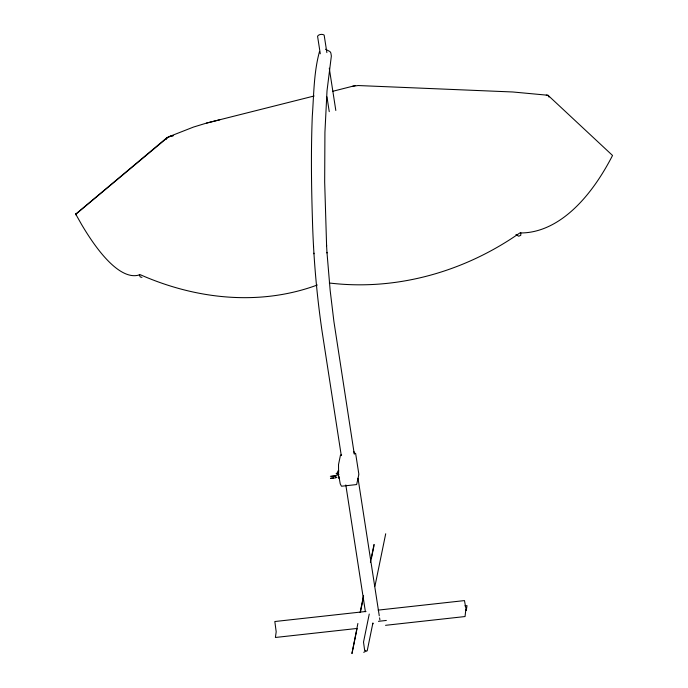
<?xml version="1.0" encoding="UTF-8"?>
<svg xmlns="http://www.w3.org/2000/svg" width="688" height="688" viewBox="0 0 688 688"><rect width="100%" height="100%" fill="white"/><g stroke="black" fill="none" stroke-linecap="round" stroke-linejoin="round"><path stroke-width="1.03" d="M520.799 232.725L520.782 235.313L518.718 236.225L515.931 234.617M337.645 472.028L337.851 470.996L338.797 470.893M358.749 474.935L356.651 484.567L341.48 486.227L340.225 483.81L338.917 476.285M357.88 623.483L351.938 653.6L357.081 628.454L275.398 637.475L276.189 631.808L274.83 621.522L366.007 611.46M360.151 612.38L363.565 595.662M370.402 562.225L374.04 544.457L374.126 545.059M360.357 612.423L363.582 596.634M371.331 558.742L373.911 546.109M369.25 614.049L363.513 642.11L364.692 650.659M374.951 586.15L385.701 533.768M367.194 650.891L372.905 622.941L373.042 623.835M365.62 650.564L365.079 651.656L363.711 652.31M466.24 610.574L467.014 605.629L464.89 605.87M319.524 51.471C313.745 72.274 313.866 94.686 312.292 116.22C310.942 150.448 311.346 184.728 312.421 218.956C313.384 256.349 316.592 293.664 321.975 330.679L341.282 455.594M75.792 214.08L167.261 137.402A269.249 128.02 -89.2 0 1 166.315 139.286M173.488 135.45L168.293 136.955L75.577 214.432L76.239 215.043M314.149 95.985L206.529 123.092L193.517 127.056L168.293 136.955L173.496 135.639M352.514 86.31L358.087 85.536L512.852 91.986L547.975 95.254L612.535 155.462A274.847 128.192 -87.6 0 1 519.827 232.948A274.847 248.918 -47 0 1 329.303 282.992M332.811 91.28L355.257 85.57M206.529 123.092L219.799 119.789M354.2 453.581L355.636 453.426L358.869 474.324M378.133 610.118L464.477 600.59L466.146 609.903M378.452 621.316L386.338 620.447M385.547 625.315L465.045 616.543L465.828 609.542M341.626 454.966L340.474 455.086L338.513 464.641L338.608 473.361M336.286 473.37L338.161 473.086M336.432 473.396L338.221 473.198M336.26 473.559L338.281 473.413M336.337 474.987L339.021 474.694M330.36 476.302L335.572 475.735M331.418 476.423L336.26 475.89M330.644 478.186L333.551 477.868M336.458 477.549L336.914 477.498M330.618 478.418L335.83 477.85L335.864 477.223M339.571 478.169L338.496 478.134M169.325 136.499L171.45 136.362M325.553 49.235L329.965 51.574L330.851 52.942L331.358 56.038L327.006 90.893L324.925 132.268L324.676 182.105L326.602 245.908M546.272 95.082L548.044 95.563M141.96 277.393L140.189 276.911L139.32 274.572M353.572 451.887L354.681 452.274M335.744 477.317L335.624 476.431M366.377 651.338L365.646 650.315M75.465 213.676L81.537 224.408A269.902 66.409 75.8 0 0 140.137 274.641A274.847 223.832 50.1 0 0 317.297 285.004M326.869 52.606L324.151 35.088C322.405 33.781 318.63 34.271 317.564 36.215L320.281 53.776M329.277 68.198L335.821 110.476M326.955 96.853L329.242 111.645M354.294 454.166L333.904 321.502L330.163 290.439L326.972 252.358M358.018 478.246L379.269 615.812M379.587 617.841L379.896 619.871M345.815 484.945L365.405 611.752M326.559 245.169L327.006 252.995M313.504 245.857L313.547 246.605M313.917 253.15L313.952 253.795M548.99 97.077A274.847 67.63 75.8 0 1 547.975 95.254M338.651 477.119L338.118 472.725A3.655 0.439 83.7 0 0 338.651 477.119"/></g></svg>
